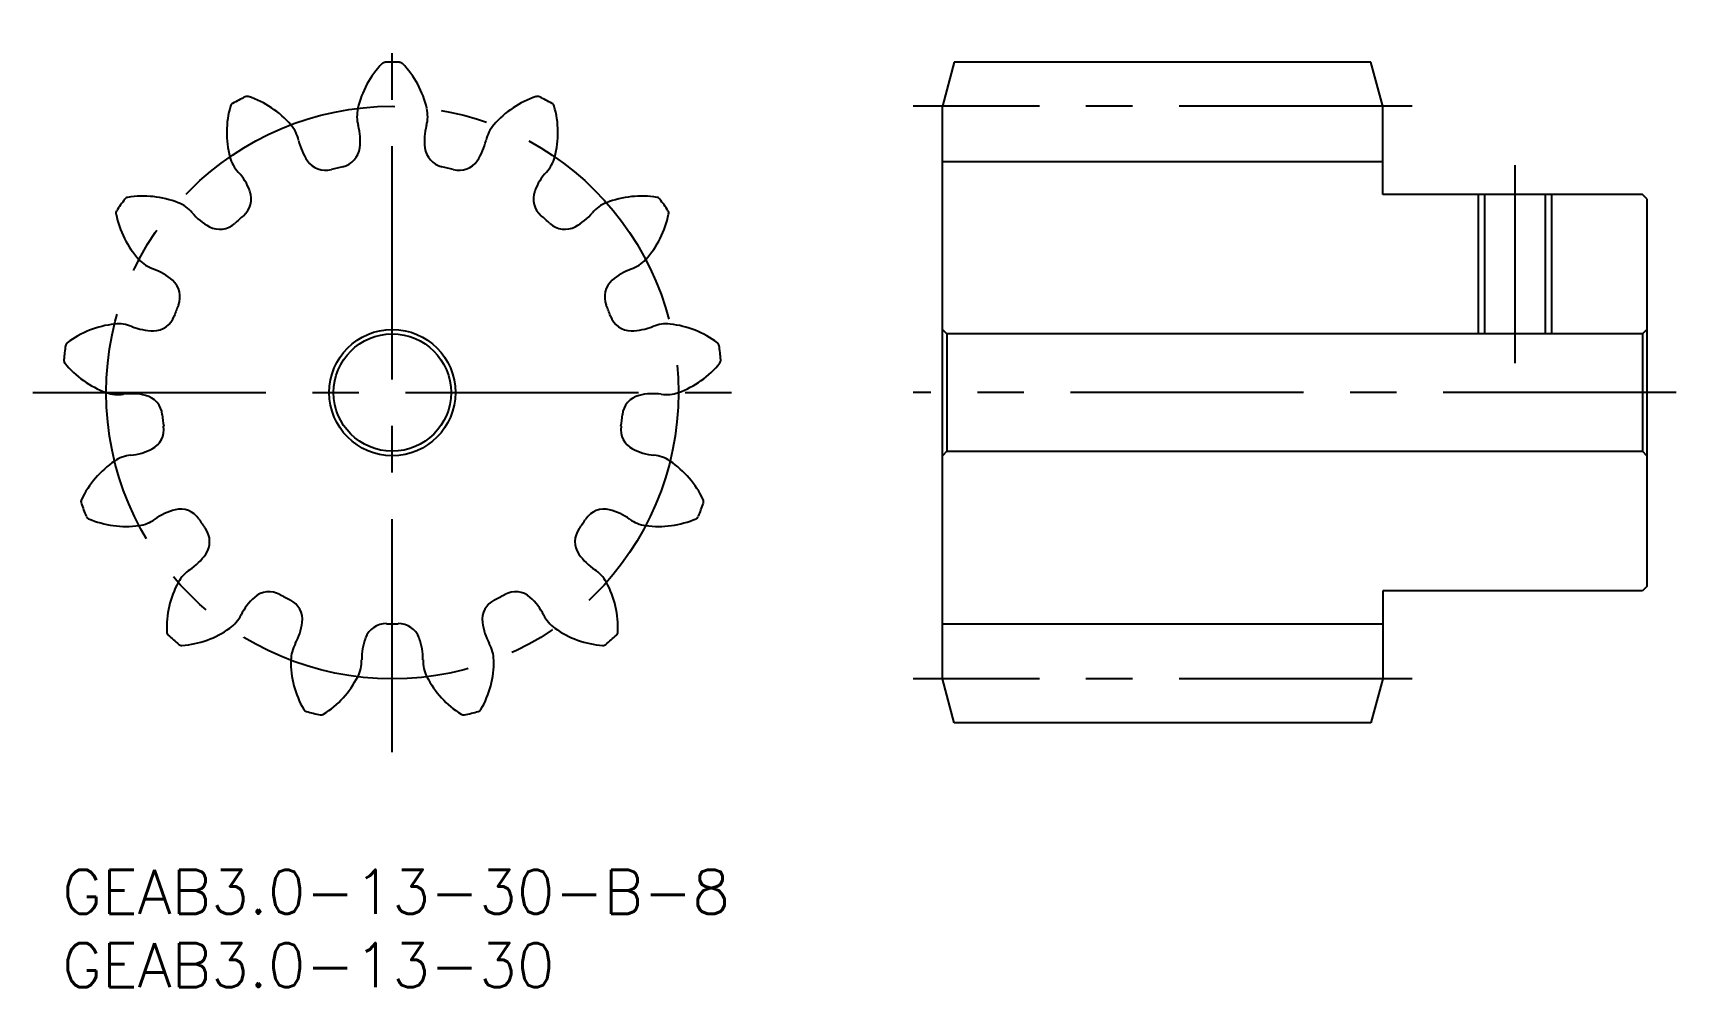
# Model space of a CAD drawing. Extents: x -2 to 110, y -8 to 57.
import ezdxf

# ---------------------------------------------------------------- set-up
doc = ezdxf.new("R2010")
doc.units = 0
doc.header["$LTSCALE"] = 0.5
doc.linetypes.add('CENTER', pattern=[50.8, 31.75, -6.35, 6.35, -6.35])
for name, color, linetype in [('MSM_CENTER', 1, 'CENTER'), ('MSM_CONTINUOUS', 7, 'CONTINUOUS'), ('MSM_NARROW', 5, 'CONTINUOUS'), ('MSM_PART_NUMBER', 7, 'CONTINUOUS')]:
    doc.layers.add(name, color=color, linetype=linetype)
doc.styles.get("Standard").update_dxf_attribs({"font": 'txt.shx', "height": 1, "bigfont": 'bigfont.shx'})

# ---------------------------------------------------------------- blocks, each defined once
blk = doc.blocks.new('*U18')
at = {"layer": 'MSM_PART_NUMBER'}
blk.add_text('GEAB3.0-13-30-B-8', height=3, dxfattribs=at).set_placement((0, -3))
blk = doc.blocks.new('*U19')
at = {"layer": 'MSM_PART_NUMBER'}
blk.add_text('GEAB3.0-13-30', height=3, dxfattribs=at).set_placement((0, -8))

msp = doc.modelspace()

# ---------------------------------------------------------------- linework, layer by layer
at = {"layer": 'MSM_CENTER'}
for p, q in [((22.5, 8), (22.5, 57)), ((92, 52), (58, 52)), ((99, 48), (99, 34.5)), ((-2, 32.5), (47, 32.5)), ((110, 32.5), (58, 32.5)), ((92, 13), (58, 13))]:
    msp.add_line(p, q, dxfattribs=at)
msp.add_circle((22.5, 32.5), 19.5, dxfattribs=at)
at = {"layer": 'MSM_CONTINUOUS'}
for p, q in [((60.8, 55), (60, 52)), ((89.2, 55), (60.8, 55)), ((90, 52), (89.2, 55)), ((60, 13), (60, 52)), ((90, 46), (90, 52)), ((60, 48.25), (90, 48.25)), ((107.7, 46), (90, 46)), ((96.93, 46), (96.93, 36.5)), ((101.07, 46), (101.07, 36.5)), ((108, 45.7), (107.7, 46)), ((108, 45.7), (108, 19.3)), ((60, 36.8), (60.3, 36.5)), ((60.3, 36.5), (60.3, 28.5)), ((107.7, 36.5), (60.3, 36.5)), ((107.7, 36.5), (108, 36.8)), ((107.7, 36.5), (107.7, 28.5)), ((60.3, 28.5), (60, 28.2)), ((60.3, 28.5), (107.7, 28.5)), ((108, 28.2), (107.7, 28.5)), ((108, 19.3), (107.7, 19)), ((107.7, 19), (90, 19)), ((90, 19), (90, 13)), ((60, 16.75), (90, 16.75)), ((60.8, 10), (60, 13)), ((90, 13), (89.2, 10)), ((89.2, 10), (60.8, 10))]:
    msp.add_line(p, q, dxfattribs=at)
for radius in [4.3, 4]:
    msp.add_circle((22.5, 32.5), radius, dxfattribs=at)
for centre, radius, start, end in [((26.48, 50.39), 6.5, 135.9893, 166.9231), ((22.02, 54.69), 0.3, 91.2341, 135.9893), ((22.5, 32.5), 22.5, 88.7659, 91.2341), ((22.98, 54.69), 0.3, 44.0107, 88.7659), ((18.52, 50.39), 6.5, 13.0769, 44.0107), ((22.5, 32.5), 22.5, 116.4582, 118.9264), ((12.61, 52.37), 0.3, 71.703, 116.4582), ((10.66, 46.49), 6.5, 40.7692, 71.703), ((34.34, 46.49), 6.5, 108.297, 139.2308), ((32.39, 52.37), 0.3, 63.5418, 108.297), ((22.5, 32.5), 22.5, 61.0736, 63.5418), ((17.71, 50.19), 6.5, 163.6817, 194.6154), ((11.76, 51.93), 0.3, 118.9264, 163.6817), ((22.5, 51.31), 2.41, 166.9231, 195.1751), ((22.5, 51.31), 2.41, 344.8249, 13.0769), ((33.24, 51.93), 0.3, 16.3183, 61.0736), ((27.29, 50.19), 6.5, 345.3846, 16.3183), ((13.76, 49.16), 2.41, 12.5172, 40.7692), ((16.31, 49.64), 4, 353.3737, 15.1395), ((28.69, 49.64), 4, 164.8605, 186.6263), ((31.24, 49.16), 2.41, 139.2308, 167.4828), ((20.02, 50.55), 4, 192.5528, 214.3186), ((24.98, 50.55), 4, 325.6814, 347.4472), ((13.76, 49.16), 2.41, 194.6154, 222.8674), ((17.95, 49.14), 1.5, 214.3186, 285.2835), ((18.79, 49.35), 1.5, 282.4088, 353.3737), ((26.21, 49.35), 1.5, 186.6263, 257.5912), ((27.05, 49.14), 1.5, 254.7165, 325.6814), ((31.24, 49.16), 2.41, 317.1326, 345.3846), ((9.06, 44.8), 4, 21.066, 42.8318), ((22.5, 32.5), 15.75, 102.4088, 105.2835), ((22.5, 32.5), 15.75, 74.7165, 77.5912), ((35.94, 44.8), 4, 137.1682, 158.934), ((11.39, 45.69), 1.5, 310.1011, 21.066), ((33.61, 45.69), 1.5, 158.934, 229.8989), ((3.96, 44.71), 0.3, 146.6187, 191.374), ((22.5, 32.5), 22.5, 144.1505, 146.6187), ((4.51, 45.5), 0.3, 99.3953, 144.1505), ((5.52, 39.38), 6.5, 68.4615, 99.3953), ((7.02, 43.19), 2.41, 40.2095, 68.4615), ((37.98, 43.19), 2.41, 111.5385, 139.7905), ((39.48, 39.38), 6.5, 80.6047, 111.5385), ((40.49, 45.5), 0.3, 35.8495, 80.6047), ((22.5, 32.5), 22.5, 33.3813, 35.8495), ((41.04, 44.71), 0.3, 348.626, 33.3813), ((10.04, 45.94), 6.5, 191.374, 222.3077), ((11.91, 47.33), 4, 220.2451, 242.0109), ((10.74, 45.12), 1.5, 242.0109, 312.9758), ((22.5, 32.5), 15.75, 130.1011, 132.9758), ((22.5, 32.5), 15.75, 47.0242, 49.8989), ((34.26, 45.12), 1.5, 227.0242, 297.9891), ((33.09, 47.33), 4, 297.9891, 319.7549), ((34.96, 45.94), 6.5, 317.6923, 348.626), ((7.02, 43.19), 2.41, 222.3077, 250.5597), ((37.98, 43.19), 2.41, 289.4403, 317.6923), ((4.88, 37.14), 4, 48.7583, 70.5241), ((40.12, 37.14), 4, 109.4759, 131.2417), ((6.53, 39.02), 1.5, 337.7934, 48.7583), ((38.47, 39.02), 1.5, 131.2417, 202.2066), ((22.5, 32.5), 15.75, 157.7934, 160.6681), ((22.5, 32.5), 15.75, 19.3319, 22.2066), ((4.26, 30.7), 6.5, 96.1538, 127.0876), ((3.83, 34.77), 2.41, 67.9018, 96.1538), ((6.24, 40.71), 4, 247.9374, 269.7032), ((6.22, 38.21), 1.5, 269.7032, 340.6681), ((38.78, 38.21), 1.5, 199.3319, 270.2968), ((38.76, 40.71), 4, 270.2968, 292.0626), ((41.17, 34.77), 2.41, 83.8462, 112.0982), ((40.74, 30.7), 6.5, 52.9124, 83.8462), ((0.52, 35.65), 0.3, 127.0876, 171.8428), ((44.48, 35.65), 0.3, 8.1572, 52.9124), ((22.5, 32.5), 22.5, 171.8428, 174.311), ((0.41, 34.7), 0.3, 174.311, 219.0663), ((22.5, 32.5), 22.5, 5.689, 8.1572), ((44.59, 34.7), 0.3, 320.9337, 5.689), ((5.22, 38.61), 6.5, 219.0663, 250), ((39.78, 38.61), 6.5, 290, 320.9337), ((3.83, 34.77), 2.41, 250, 278.252), ((41.17, 34.77), 2.41, 261.748, 290), ((4.74, 28.42), 4, 76.4507, 98.2164), ((5.33, 30.85), 1.5, 5.4857, 76.4507), ((39.67, 30.85), 1.5, 103.5493, 174.5143), ((40.26, 28.42), 4, 81.7836, 103.5493), ((22.5, 32.5), 15.75, 185.4857, 188.3604), ((22.5, 32.5), 15.75, 351.6396, 354.5143), ((5.43, 29.99), 1.5, 297.3955, 8.3604), ((39.57, 29.99), 1.5, 171.6396, 242.6045), ((4.91, 25.83), 2.41, 95.5941, 123.8462), ((4.28, 32.21), 4, 275.6297, 297.3955), ((40.72, 32.21), 4, 242.6045, 264.3703), ((40.09, 25.83), 2.41, 56.1538, 84.4059), ((7.19, 22.43), 6.5, 123.8462, 154.7799), ((37.81, 22.43), 6.5, 25.2201, 56.1538), ((1.58, 25.08), 0.3, 154.7799, 199.5351), ((22.5, 32.5), 22.5, 199.5351, 202.0033), ((22.5, 32.5), 22.5, 337.9967, 340.4649), ((43.42, 25.08), 0.3, 340.4649, 25.2201), ((1.92, 24.18), 0.3, 202.0033, 246.7586), ((4.36, 29.88), 6.5, 246.7586, 277.6923), ((4.91, 25.83), 2.41, 277.6923, 305.9443), ((8.67, 20.64), 4, 104.143, 125.9087), ((8.06, 23.06), 1.5, 33.178, 104.143), ((22.5, 32.5), 15.75, 213.178, 216.0527), ((22.5, 32.5), 15.75, 323.9473, 326.822), ((36.94, 23.06), 1.5, 75.857, 146.822), ((36.33, 20.64), 4, 54.0913, 75.857), ((40.09, 25.83), 2.41, 234.0557, 262.3077), ((40.64, 29.88), 6.5, 262.3077, 293.2414), ((43.08, 24.18), 0.3, 293.2414, 337.9967), ((8.55, 22.35), 1.5, 325.0878, 36.0527), ((36.45, 22.35), 1.5, 143.9473, 214.9122), ((6.5, 23.78), 4, 303.322, 325.0878), ((38.5, 23.78), 4, 214.9122, 236.678), ((10.03, 18.42), 2.41, 123.2864, 151.5385), ((34.97, 18.42), 2.41, 28.4615, 56.7136), ((13.62, 16.47), 6.5, 151.5385, 182.4722), ((31.38, 16.47), 6.5, 357.5278, 28.4615), ((15.77, 15.57), 4, 131.8353, 153.601), ((14.1, 17.43), 1.5, 60.8703, 131.8353), ((22.5, 32.5), 15.75, 240.8703, 243.745), ((14.87, 17.03), 1.5, 352.7801, 63.745), ((30.13, 17.03), 1.5, 116.255, 187.2199), ((22.5, 32.5), 15.75, 296.255, 299.1297), ((30.9, 17.43), 1.5, 48.1647, 119.1297), ((29.23, 15.57), 4, 26.399, 48.1647), ((10.03, 18.42), 2.41, 305.3846, 333.6366), ((12.39, 17.34), 4, 331.0144, 352.7801), ((32.61, 17.34), 4, 187.2199, 208.9856), ((34.97, 18.42), 2.41, 206.3634, 234.6154), ((7.42, 16.2), 0.3, 182.4722, 227.2274), ((22.5, 32.5), 22.5, 227.2274, 229.6956), ((7.66, 21.75), 6.5, 274.4509, 305.3846), ((24.41, 14.38), 4, 159.5276, 181.2933), ((22.07, 15.26), 1.5, 88.5626, 159.5276), ((22.5, 32.5), 15.75, 268.5626, 271.4374), ((22.93, 15.26), 1.5, 20.4724, 91.4374), ((20.59, 14.38), 4, 358.7067, 20.4724), ((37.34, 21.75), 6.5, 234.6154, 265.5491), ((22.5, 32.5), 22.5, 310.3044, 312.7726), ((37.58, 16.2), 0.3, 312.7726, 357.5278), ((8.14, 15.57), 0.3, 229.6956, 274.4509), ((18, 14.23), 2.41, 150.9787, 179.2308), ((27, 14.23), 2.41, 0.7692, 29.0213), ((36.86, 15.57), 0.3, 265.5491, 310.3044), ((22.08, 14.18), 6.5, 179.2308, 210.1645), ((18, 14.23), 2.41, 333.0769, 1.3289), ((27, 14.23), 2.41, 178.6711, 206.9231), ((22.92, 14.18), 6.5, 329.8355, 0.7692), ((14.35, 16.09), 6.5, 302.1432, 333.0769), ((30.65, 16.09), 6.5, 206.9231, 237.8568), ((16.72, 11.06), 0.3, 210.1645, 254.9197), ((22.5, 32.5), 22.5, 254.9197, 257.388), ((17.65, 10.84), 0.3, 257.388, 302.1432), ((27.35, 10.84), 0.3, 237.8568, 282.612), ((22.5, 32.5), 22.5, 282.612, 285.0803), ((28.28, 11.06), 0.3, 285.0803, 329.8355)]:
    msp.add_arc(centre, radius, start, end, dxfattribs=at)
at = {"layer": 'MSM_NARROW'}
for p, q in [((96.5, 46), (96.5, 36.5)), ((101.5, 46), (101.5, 36.5))]:
    msp.add_line(p, q, dxfattribs=at)

# ---------------------------------------------------------------- block references
at = {"layer": 'MSM_CONTINUOUS'}
for name in ['*U18', '*U19']:
    msp.add_blockref(name, (0, 0), dxfattribs=at)

doc.saveas('drawing.dxf')
